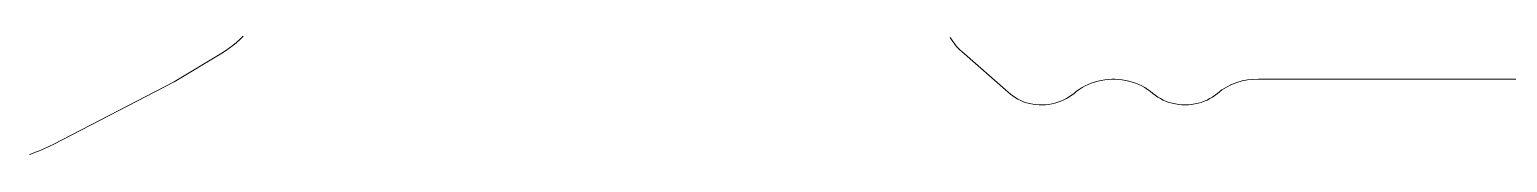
# Model space of a CAD drawing. Header units: millimetres. Extents: x -12977 to 11786, y -11805 to 10558.
# Drawn here: x -4719 to -2298, y 4791 to 4982 of the extents above; entities that cross this region are included whole.
import ezdxf

# ---------------------------------------------------------------- set-up
doc = ezdxf.new("R2010")
doc.units = ezdxf.units.MM
doc.layers.add('DIKOM_ОБЪЕКТ', color=7, linetype='Continuous')

msp = doc.modelspace()

# ---------------------------------------------------------------- linework, layer by layer
at = {"layer": 'DIKOM_ОБЪЕКТ', "color": 7, "linetype": 'Continuous', "lineweight": 15}
for p, q in [((-4404.445, 4956.924), (-4482.423, 4909.843)), ((-3192.272, 4959.509), (-3116.241, 4893.131)), ((-4482.423, 4909.843), (-4680.813, 4807.407)), ((-2705.92, 4914.216), (-1906.456, 4914.216))]:
    msp.add_line(p, q, dxfattribs=at)
at = {"layer": 'DIKOM_ОБЪЕКТ', "color": 7, "linetype": 'Continuous', "lineweight": 15, "flags": 128}
for points in [[(-4369.542, 4985.123), (-4374.942, 4979.694), (-4380.522, 4974.545), (-4386.272, 4969.685), (-4392.183, 4965.124), (-4398.244, 4960.868), (-4404.445, 4956.924)], [(-3116.241, 4893.131), (-3112.552, 4889.907), (-3108.611, 4886.913), (-3104.438, 4884.165), (-3100.054, 4881.676), (-3095.48, 4879.459), (-3090.739, 4877.524), (-3085.853, 4875.88), (-3080.846, 4874.535), (-3075.743, 4873.497), (-3070.569, 4872.77), (-3065.349, 4872.358), (-3060.108, 4872.262), (-3054.872, 4872.483), (-3049.668, 4873.021), (-3044.519, 4873.872), (-3039.451, 4875.033), (-3034.49, 4876.498), (-3029.658, 4878.258), (-3024.981, 4880.308), (-3020.481, 4882.634), (-3016.178, 4885.227), (-3012.096, 4888.075), (-3008.253, 4891.162)], [(-3008.253, 4891.162), (-3004.063, 4894.553), (-2999.635, 4897.711), (-2994.988, 4900.622), (-2990.14, 4903.275), (-2985.11, 4905.661), (-2979.917, 4907.769), (-2974.582, 4909.592), (-2969.125, 4911.122), (-2963.569, 4912.353), (-2957.934, 4913.281), (-2952.244, 4913.902), (-2946.519, 4914.212), (-2940.784, 4914.212), (-2935.06, 4913.901), (-2929.369, 4913.281), (-2923.735, 4912.353), (-2918.179, 4911.122), (-2912.722, 4909.592), (-2907.387, 4907.769), (-2902.194, 4905.661), (-2897.163, 4903.275), (-2892.315, 4900.622), (-2887.667, 4897.71), (-2883.24, 4894.553), (-2879.049, 4891.162)], [(-2879.049, 4891.162), (-2875.134, 4888.021), (-2870.972, 4885.129), (-2866.581, 4882.501), (-2861.987, 4880.149), (-2857.211, 4878.087), (-2852.277, 4876.324), (-2847.212, 4874.869), (-2842.039, 4873.73), (-2836.787, 4872.912), (-2831.481, 4872.42), (-2826.147, 4872.255), (-2820.814, 4872.42), (-2815.507, 4872.913), (-2810.254, 4873.731), (-2805.082, 4874.871), (-2800.017, 4876.326), (-2795.084, 4878.089), (-2790.309, 4880.152), (-2785.714, 4882.504), (-2781.325, 4885.132), (-2777.162, 4888.025), (-2773.248, 4891.166)]]:
    msp.add_lwpolyline(points, dxfattribs=at)
at = {"layer": 'DIKOM_ОБЪЕКТ', "color": 7, "linetype": 'Continuous', "lineweight": 15}
for centre, radius, start, end in [((-3113.799, 5042.329), 114.092, 211.635886, 226.543837), ((-2709.481, 4814.758), 99.521, 87.949504, 129.847204), ((-4792.827, 5019.401), 239.768, 287.851019, 297.851397)]:
    msp.add_arc(centre, radius, start, end, dxfattribs=at)

doc.saveas('drawing.dxf')
